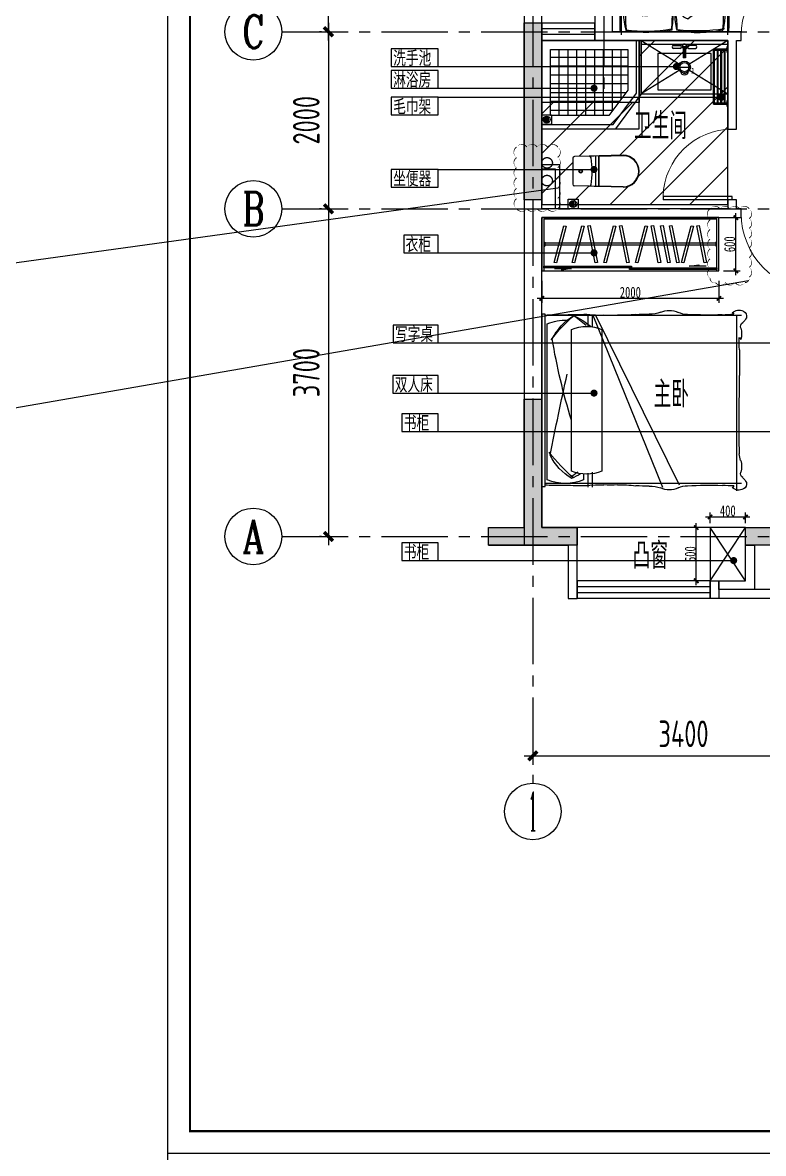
# Model space of a CAD drawing. Header units: millimetres. Extents: x -133666 to 880576, y -269375 to 86941.
# Drawn here: x 20716 to 29075, y -106042 to -93272 of the extents above; entities that cross this region are included whole.
import ezdxf
from ezdxf.enums import TextEntityAlignment as Align

# ---------------------------------------------------------------- set-up
doc = ezdxf.new("R2010")
doc.units = ezdxf.units.MM
doc.header["$LTSCALE"] = 1000
for name, pattern in [('CENTER', [50.8, 31.75, -6.35, 6.35, -6.35]), ('CENTER2', [1.125, 0.75, -0.125, 0.125, -0.125]), ('DASH', [0.35, 0.25, -0.1]), ('PS', [3200, 1500, -200, 1500])]:
    doc.linetypes.add(name, pattern=pattern)
doc.layers.get('0').update_dxf_attribs({"linetype": 'CONTINUOUS'})
doc.layers.get('Defpoints').update_dxf_attribs({"color": 6, "linetype": 'CONTINUOUS'})
for name, color, linetype in [('6#轴网(1-4)20181120$0$11 12 17 18 19 20 21 22-ZW$0$AXIS_轴号_A', 8, 'CONTINUOUS'), ('6#轴网(1-4)20181120$0$11 12 17 18 19 20 21 22-ZW$0$AXIS_轴文_A', 8, 'CONTINUOUS'), ('6#轴网(1-4)20181120$0$AXIS_TEXT', 8, 'CONTINUOUS'), ('A-FUR', 8, 'CONTINUOUS'), ('A-Lvtry', 5, 'CONTINUOUS'), ('A-看线', 105, 'CONTINUOUS'), ('A-降板区域', 251, 'CONTINUOUS'), ('AXIS', 253, 'CENTER'), ('BORDER', 7, 'CONTINUOUS'), ('C-顶面灯具、灯带', 22, 'CONTINUOUS'), ('DIM', 3, 'CONTINUOUS'), ('EQU_厨卫设备_A', 6, 'CONTINUOUS'), ('P-Furniture(活动家具)', 134, 'CONTINUOUS'), ('P-Plumbing-fix(洁具)', 134, 'CONTINUOUS'), ('P-活动家具', 146, 'CONTINUOUS'), ('PS', 6, 'PS'), ('PUB_HATCH', 8, 'CONTINUOUS'), ('PUB_TEXT', 7, 'CONTINUOUS'), ('WALL', 2, 'CONTINUOUS'), ('WINDOW', 4, 'CONTINUOUS'), ('ZZ001-PC 轮廓', 30, 'CONTINUOUS'), ('剪力墙', 6, 'CONTINUOUS'), ('栏杆', 142, 'CONTINUOUS')]:
    doc.layers.add(name, color=color, linetype=linetype)
doc.layers.add('S-ANNO-REVS', color=1, linetype='CONTINUOUS', true_color=0xff0000, plot=False)
doc.styles.add('6#轴网(1-4)20181120$0$11 12 17 18 19 20 21 22-ZW$0$_TCH_AXIS', font='COMPLEX', dxfattribs={"bigfont": 'GBCBIG'})
doc.styles.add('6#轴网(1-4)20181120$0$COMPLEX', font='COMPLEX')
doc.styles.add('DIM', font='', dxfattribs={"width": 0.7})
doc.styles.get("Standard").update_dxf_attribs({"font": 'tssdeng.shx', "bigfont": 'tssdchn.shx'})
doc.styles.add('WORD-2', font='simhei.ttf')
doc.styles.add('ZZ', font='tssdeng.shx', dxfattribs={"width": 0.7, "bigfont": 'tssdchn.shx'})
doc.styles.add('黑体', font='simhei.ttf')
doc.styles.get('DIM').set_extended_font_data('SimSun')
doc.dimstyles.new('TSSD_100_100', dxfattribs={"dimtxt": 300, "dimasz": 100, "dimexe": 100, "dimexo": 250, "dimgap": 100, "dimtad": 1, "dimdec": 0, "dimzin": 0, "dimdsep": 46, "dimtxsty": 'ZZ', "dimblk": 'ARCHTICK', "dimcen": 0, "dimdle": 100, "dimclrd": 256, "dimclrt": 7, "dimadec": 0, "dimazin": 0, "dimtfac": 1, "dimtdec": 0, "dimtix": 1, "dimtmove": 2, "dimatfit": 3, "dimfxl": 0, "dimtolj": 1, "dimtzin": 0, "dimarcsym": 0})
doc.dimstyles.new('金螳螂1-50', dxfattribs={"dimscale": 50, "dimtxt": 2.5, "dimasz": 1, "dimexe": 1, "dimexo": 1, "dimgap": 0.1, "dimtad": 1, "dimdec": 0, "dimrnd": 5, "dimzin": 0, "dimdsep": 46, "dimtxsty": 'DIM', "dimblk": 'ARCHTICK', "dimcen": 2, "dimdle": 1, "dimclrd": 254, "dimclre": 254, "dimclrt": 30, "dimadec": 0, "dimazin": 0, "dimtfac": 1, "dimtdec": 0, "dimtix": 1, "dimtmove": 2, "dimatfit": 3, "dimldrblk": 'A', "dimfxl": 0, "dimtolj": 1, "dimtzin": 0, "dimarcsym": 0})
pattern_1 = [(270, (-489761.783, -5390297.225), (15.875, -9e-15), [])]

# ---------------------------------------------------------------- blocks, each defined once
blk = doc.blocks.new('u5g')
at = {"color": 8, "linetype": 'DASH', "ltscale": 20}
for p, q in [((20, -300), (30, -300)), ((30, -300), (30, -350)), ((1695, -313), (30, -313)), ((1705, -300), (1695, -300)), ((1695, -300), (1695, -350)), ((20, -350), (30, -350)), ((1695, -338), (30, -338)), ((1705, -350), (1695, -350))]:
    blk.add_line(p, q, dxfattribs=at)
at = {"color": 8, "ltscale": 20}
for p, q in [((125, -623), (290, -623)), ((290, -623), (195, -642)), ((195, -642), (195, -623)), ((1435, -595), (1530, -576)), ((1600, -595), (1435, -595)), ((1530, -576), (1530, -595))]:
    blk.add_line(p, q, dxfattribs=at)
at = {"linetype": 'DASH', "ltscale": 20}
for points in [[(1725, 0), (0, 0), (0, -650), (1725, -650)], [(20, -595), (873, -595), (873, -615), (20, -615)], [(853, -615), (1705, -615), (1705, -635), (853, -635)]]:
    blk.add_lwpolyline(points, close=True, dxfattribs=at)
blk.add_lwpolyline([(1705, -650), (1705, -20), (20, -20), (20, -650)], dxfattribs=at)
at = {"color": 8, "linetype": 'DASH', "ltscale": 20}
for points in [[(121, -548), (214, -100), (237, -105), (144, -552)], [(297, -548), (391, -100), (414, -105), (320, -552)], [(519, -554), (448, -102), (471, -98), (542, -550)], [(605, -548), (698, -100), (721, -105), (628, -552)], [(828, -554), (757, -102), (780, -98), (851, -550)], [(914, -548), (1007, -100), (1030, -105), (937, -552)], [(1135, -554), (1064, -102), (1087, -98), (1158, -550)], [(1228, -554), (1157, -102), (1181, -98), (1251, -550)], [(1314, -554), (1243, -102), (1266, -98), (1337, -550)], [(1360, -548), (1454, -100), (1477, -105), (1383, -552)], [(1581, -554), (1510, -102), (1534, -98), (1604, -550)]]:
    blk.add_lwpolyline(points, close=True, dxfattribs=at)
blk = doc.blocks.new('床-次')
for p, q in [((-40, 738), (-2254, 738, 0)), ((-40, 738), (-2254, 738, 0)), ((-2200, 738, 0), (-2200, -1247, 0)), ((-608, 738), (-1552, -1178, 0)), ((-575, 738), (-1364, -1204, 0)), ((-571, 738), (-571, 606)), ((-520, 738), (-520, 615)), ((-63, -1122, 0), (-63, 641)), ((-40, -1196, 0), (-40, 750)), ((-40, 750), (0, 750)), ((0, 750), (0, -1196, 0)), ((-678, 577), (-678, -1024, 0)), ((-336, -1024, 0), (-336, 577)), ((-571, -1037, 0), (-571, -1204, 0)), ((-520, -1046, 0), (-520, -1204, 0)), ((-473, -1057, 0), (-473, -1122, 0)), ((-40, -1158, 0), (-2254, -1158, 0)), ((-40, -1161, 0), (-2254, -1161, 0)), ((0, -1196, 0), (-40, -1196, 0)), ((0, -1196, 0), (0, -1196, 0))]:
    blk.add_line(p, q)
for centre, radius, start, end in [((-2251, 726, 0), 61.8, 114.6552, 197.0582), ((-2225, 689, 0), 106, 45.7841, 118.7213), ((-1636, 955), 209, 267.1562, 297.4576), ((-1447, 581), 210, 87.9632, 116.1276), ((-1431, 599), 192, 63.047, 92.6492), ((-1226, 1105), 355, 250.6064, 272.328), ((-2183, 764, 0), 138, 203.7061, 231.956), ((-2298, 610, 0), 53.6, 340.2311, 55.8644), ((-2151, 749, 0), 16, 93.3957, 183.4418), ((-2166, -467, 0), 1215, 83.9678, 90.0408), ((-1899, 5580, 0), 4841, 268.3597, 272.9952), ((-1221, -1525), 2276, 85.9688, 89.7495), ((-909, 2045), 1309, 263.3302, 272.3581), ((-778, -774), 1513, 87.0776, 92.9224), ((-656, 1541), 806, 266.782, 275.5915), ((-481, 164), 584, 86.0367, 99.5331), ((-58, 47), 749, 113.8347, 131.4622), ((532, -530), 1549, 124.5749, 131.8881), ((-775, -20652), 21401, 88.4924, 89.1043), ((-1547, -637), 1811, 37.3131, 49.4206), ((-690, 186), 638, 26.4088, 59.0003), ((-268, 143), 539, 67.6212, 92.1024), ((-160, -2198), 2940, 87.6616, 91.0116), ((-2020, 531, 0), 236, 164.9987, 197.1808), ((-507, 162), 449, 67.6212, 112.3788), ((-2203, 452, 0), 43.4, 129.0734, 167.946), ((-3162, 430, 0), 934, 354.9526, 3.4165), ((-7155, 1654, 0), 7136, 342.8602, 350.4427), ((5543, 272, 0), 7776, 179.4426, 181.0757), ((-1420, 79, 0), 813, 176.6723, 181.7242), ((-34508, -459, 0), 32279, 359.3428, 0.9116), ((-27131, -6036, 0), 27529, 10.8714, 12.8171), ((-2529, -808, 0), 300, 341.3052, 356.0421), ((-1524, 287, 0), 1811, 309.9646, 322.6869), ((-667, -560, 0), 638, 300.9997, 333.5912), ((-2020, -974, 0), 236, 162.8192, 195.0013), ((-2183, -1207, 0), 138, 128.044, 156.2939), ((-2298, -1053, 0), 53.6, 304.1356, 19.7689), ((-507, -609, 0), 449, 247.6212, 292.3788), ((-268, -623, 0), 539, 247.6212, 292.3788), ((-35, -421, 0), 749, 237.4638, 246.1653), ((555, 180, 0), 1549, 231.6372, 235.4251), ((-2251, -1169, 0), 61.8, 162.9418, 245.3448), ((-2225, -1132, 0), 106, 241.2787, 314.2159), ((-2166, 24, 0), 1215, 269.9592, 276.0322), ((-2151, -1192, 0), 16, 176.5582, 266.6043), ((-1899, -6023, 0), 4841, 87.0048, 91.6403), ((-1636, -1398, 0), 209, 62.5424, 92.8438), ((-1447, -1024, 0), 210, 243.8724, 272.0368), ((-1431, -1042, 0), 192, 267.3508, 296.953), ((-1226, -1548, 0), 355, 87.672, 109.3936), ((-1221, 1082, 0), 2276, 270.2505, 274.0312), ((-909, -2488, 0), 1309, 87.6419, 96.6698), ((-778, 331, 0), 1513, 267.0776, 272.9224), ((-656, -1984, 0), 806, 84.4085, 93.218), ((-481, -607, 0), 584, 260.4669, 273.9633), ((-775, 20209, 0), 21401, 270.8957, 271.5076), ((-160, 1755, 0), 2940, 268.9884, 272.3384)]:
    blk.add_arc(centre, radius, start, end)
blk = doc.blocks.new('A$C14777907')
at = {"layer": 'P-Furniture(活动家具)'}
h = blk.add_hatch(dxfattribs=at)
h.set_pattern_fill('AR-SAND', color=250, scale=0.5, style=0)
h.paths.add_polyline_path([(-547, 316), (-547, -6), (653, -6), (653, 316)])
at = {"layer": 'P-Furniture(活动家具)', "color": 251}
for p, q in [((-547, 1678), (-547, -511)), ((653, 1678), (653, -511)), ((-342, 1043), (-593, 1043)), ((678, 1114), (-550, 450)), ((678, 1085), (-547, 316)), ((11, 1043), (-61, 1043)), ((549, 1043), (280, 1043)), ((-306, 993), (-593, 993)), ((456, 993), (-142, 993)), ((-547, 316), (653, 316)), ((-560, -6), (653, -6)), ((54, -457), (-593, -457)), ((687, -457), (54, -457))]:
    blk.add_line(p, q, dxfattribs=at)
at = {"layer": 'P-Furniture(活动家具)'}
blk.add_line((665, 1643), (-559, 1643), dxfattribs=at)
for points in [[(-559, 1643, 0.015145), (-562, 1458, 0.00267), (-566, 1233, 0.058958), (-560, 1098, -0.038458), (-557, 976, 0.025508), (-557, 824, -0.039412), (-565, 622, 0.016498), (-570, 474, -0.095063), (-590, 344, 0.129887), (-610, 249, 0.123513), (-589, 151, -0.132991), (-566, 46, -0.041346), (-562, -143, 0.014819), (-568, -369, -0.211134), (-585, -410, 0.329446), (-602, -532, 0.37589), (-529, -565, 0.122432), (-475, -524, -0.342539), (-414, -504, 0.141351), (-285, -502, -0.036442), (-152, -487, -0.036947), (-16, -489, 0.022047), (54, -488, -0.02246)], [(665, 1643, -0.015145), (668, 1458, -0.00267), (672, 1233, -0.058958), (666, 1098, 0.038458), (663, 976, -0.025508), (663, 824, 0.039412), (671, 622, -0.016498), (676, 474, 0.037552), (667, 194, -0.045167), (672, 8, 0.051681), (668, -143, -0.014819), (674, -369, 0.211134), (691, -410, -0.329446), (708, -532, -0.367495), (633, -565, -0.123892), (580, -524, 0.358288), (522, -504, -0.141351), (393, -502, 0.036442), (260, -487, 0.036947), (125, -489, -0.022047), (54, -488, 0.02316)]]:
    blk.add_lwpolyline(points, format="xyb", dxfattribs=at)
at = {"layer": 'P-Furniture(活动家具)', "color": 251}
for centre, radius, start, end in [((365, 1440), 882, 168.4167, 192.5094), ((-202, -493), 2124, 83.8828, 98.3309), ((1430, 1423), 1930, 173.6088, 185.8339), ((-223, 548), 1105, 76.7545, 104.443), ((800, 1593), 776, 178.1535, 191.6765), ((-711, 1435), 764, 0.0512, 14.2669), ((1634, 1420), 1565, 172.6505, 179.5124), ((-2949, 1640), 3036, 356.0673, 359.4545), ((360, 233), 1415, 80.0529, 101.3407), ((386, -93), 1730, 82.696, 99.9582), ((-1320, 1423), 1930, 354.1661, 6.3912), ((-39, 1444), 669, 343.0859, 15.8612), ((66, 1222), 318, 120.2878, 164.5982), ((-117, 1393), 106, 21.6793, 77.8243), ((37, 1231), 205, 26.1579, 125.8329), ((548, 1343), 615, 170.8023, 211.3458), ((379, 1237), 225, 76.5097, 152.2958), ((-55, 1289), 505, 333.4974, 20.6974), ((-368, 1119), 254, 51.9188, 103.6704), ((107, 1325), 530, 174.187, 224.4731), ((-387, 1118), 245, 27.9999, 96.8459), ((497, 1468), 919, 186.6966, 212.6196), ((-625, 1087), 649, 355.8503, 28.9544), ((-1, 1153), 244, 19.1658, 101.9587), ((-356, 1625), 401, 247.489, 261.6999), ((-515, 711), 544, 79.6769, 89.5055), ((420, 1855), 632, 272.2827, 286.6176), ((1321, -4099), 5399, 97.6544, 99.3268), ((-273, 1294), 329, 264.3187, 321.2722), ((107, 1764), 741, 260.9394, 295.2191)]:
    blk.add_arc(centre, radius, start, end, dxfattribs=at)
blk = doc.blocks.new('6#轴网(1-4)20181120$0$_AXISO')
at = {"color": 8}
blk.add_circle((0, 0), 0.5, dxfattribs=at)
at = {"layer": '6#轴网(1-4)20181120$0$AXIS_TEXT', "color": 8, "style": '6#轴网(1-4)20181120$0$COMPLEX', "width": 1.041667}
blk.add_attdef('A', text='', height=0.56, dxfattribs=at).set_placement((-0.25, -0.28), (0.25, -0.28), align=Align.FIT)
blk = doc.blocks.new('_ArchTick')
at = {"color": 0, "linetype": 'ByBlock', "const_width": 0.4}
blk.add_lwpolyline([(-0.5, -0.5), (0.5, 0.5)], dxfattribs=at)
blk = doc.blocks.new('*D349')
at = {"layer": 'Defpoints', "color": 0}
for p in [(-2307, 8900), (-2135, 8900), (-2135, 5800)]:
    blk.add_point(p, dxfattribs=at)
at = {"layer": 'DIM', "lineweight": -2}
blk.add_line((-2307, 5700), (-2307, 9000), dxfattribs=at)
at = {"layer": 'DIM', "color": 0, "lineweight": -2}
for p, q in [((-2385, 8900), (-2407, 8900)), ((-2385, 5800), (-2407, 5800))]:
    blk.add_line(p, q, dxfattribs=at)
at = {"layer": 'DIM', "lineweight": -2, "xscale": 100, "yscale": 100, "zscale": 100}
for p, rotation in [((-2307, 8900), 90), ((-2307, 5800), 270)]:
    blk.add_blockref('_ArchTick', p, dxfattribs=dict(at, rotation=rotation))
at = {"layer": 'DIM', "color": 7, "insert": (-2557, 7350), "char_height": 300, "attachment_point": 5, "rotation": 90, "style": 'ZZ'}
blk.add_mtext('\\A1;3100', dxfattribs=at)
blk = doc.blocks.new('*D350')
at = {"layer": 'Defpoints', "color": 0}
for p in [(3400, -1600), (0, -1725), (3400, -2379)]:
    blk.add_point(p, dxfattribs=at)
at = {"layer": 'DIM', "color": 0, "lineweight": -2}
for p, q in [((3400, -1850), (3400, -2479)), ((0, -1975), (0, -2479))]:
    blk.add_line(p, q, dxfattribs=at)
at = {"layer": 'DIM', "lineweight": -2}
blk.add_line((-100, -2379), (3500, -2379), dxfattribs=at)
at = {"layer": 'DIM', "lineweight": -2, "xscale": 100, "yscale": 100, "zscale": 100, "rotation": 180}
blk.add_blockref('_ArchTick', (0, -2379), dxfattribs=at)
at = {"layer": 'DIM', "lineweight": -2, "xscale": 100, "yscale": 100, "zscale": 100}
blk.add_blockref('_ArchTick', (3400, -2379), dxfattribs=at)
at = {"layer": 'DIM', "color": 7, "insert": (1700, -2129), "char_height": 300, "attachment_point": 5, "style": 'ZZ'}
blk.add_mtext('\\A1;3400', dxfattribs=at)
blk = doc.blocks.new('*D352')
at = {"layer": 'Defpoints', "color": 0}
for p in [(-2135, 5800), (-2307, 3800), (-2135, 3800)]:
    blk.add_point(p, dxfattribs=at)
at = {"layer": 'DIM', "lineweight": -2}
blk.add_line((-2307, 5900), (-2307, 3700), dxfattribs=at)
at = {"layer": 'DIM', "color": 0, "lineweight": -2}
for p, q in [((-2385, 5800), (-2407, 5800)), ((-2385, 3800), (-2407, 3800))]:
    blk.add_line(p, q, dxfattribs=at)
at = {"layer": 'DIM', "lineweight": -2, "xscale": 100, "yscale": 100, "zscale": 100}
for p, rotation in [((-2307, 5800), 90), ((-2307, 3800), 270)]:
    blk.add_blockref('_ArchTick', p, dxfattribs=dict(at, rotation=rotation))
at = {"layer": 'DIM', "color": 7, "insert": (-2557, 4800), "char_height": 300, "attachment_point": 5, "rotation": 90, "style": 'ZZ'}
blk.add_mtext('\\A1;2000', dxfattribs=at)
blk = doc.blocks.new('*D353')
at = {"layer": 'Defpoints', "color": 0}
for p in [(-2135, 3800), (-2307, 100), (-2135, 100)]:
    blk.add_point(p, dxfattribs=at)
at = {"layer": 'DIM', "lineweight": -2}
blk.add_line((-2307, 3900), (-2307, 0), dxfattribs=at)
at = {"layer": 'DIM', "color": 0, "lineweight": -2}
for p, q in [((-2385, 3800), (-2407, 3800)), ((-2385, 100), (-2407, 100))]:
    blk.add_line(p, q, dxfattribs=at)
at = {"layer": 'DIM', "lineweight": -2, "xscale": 100, "yscale": 100, "zscale": 100}
for p, rotation in [((-2307, 3800), 90), ((-2307, 100), 270)]:
    blk.add_blockref('_ArchTick', p, dxfattribs=dict(at, rotation=rotation))
at = {"layer": 'DIM', "color": 7, "insert": (-2557, 1950), "char_height": 300, "attachment_point": 5, "rotation": 90, "style": 'ZZ'}
blk.add_mtext('\\A1;3700', dxfattribs=at)
blk = doc.blocks.new('*D323')
at = {"layer": 'Defpoints', "color": 0}
for p in [(26574, -96075), (28574, -96075), (26574, -96387)]:
    blk.add_point(p, dxfattribs=at)
at = {"layer": 'DIM', "color": 254, "lineweight": -2}
for p, q in [((26574, -96187), (26574, -96437)), ((28574, -96187), (28574, -96437)), ((28624, -96387), (26524, -96387))]:
    blk.add_line(p, q, dxfattribs=at)
at = {"layer": 'DIM', "color": 254, "lineweight": -2, "xscale": 50, "yscale": 50, "zscale": 50, "rotation": 180}
blk.add_blockref('_ArchTick', (26574, -96387), dxfattribs=at)
at = {"layer": 'DIM', "color": 254, "lineweight": -2, "xscale": 50, "yscale": 50, "zscale": 50}
blk.add_blockref('_ArchTick', (28574, -96387), dxfattribs=at)
at = {"layer": 'DIM', "color": 30, "insert": (27574, -96319), "char_height": 125, "attachment_point": 5, "style": 'DIM'}
blk.add_mtext('\\A1;2000', dxfattribs=at)
blk = doc.blocks.new('A')
for p, q in [((-0.37, 0), (-2.13, 0)), ((-1.44, 1.15), (-1.09, 1.44)), ((-1.44, 1.15), (-0.37, 0)), ((-1.44, -1.15), (-0.37, 0)), ((-1.09, 1.44), (0, 0)), ((-1.09, -1.44), (0, 0)), ((-1.44, -1.15), (-1.09, -1.44))]:
    blk.add_line(p, q)
for points in [[(-1.44, 1.15), (-1.09, 1.44), (-0.37, 0), (0, 0)], [(-1.44, -1.15), (-1.09, -1.44), (-0.37, 0), (0, 0)]]:
    blk.add_solid(points)
blk = doc.blocks.new('$TCHSYS$WIN2D')
for p, q in [((-0.5, 0.5), (0.5, 0.5)), ((-0.5, 0.5), (-0.5, -0.5)), ((0.5, 0.5), (0.5, -0.5)), ((0.5, 0.1667), (-0.5, 0.1667)), ((0.5, -0.1667), (-0.5, -0.1667)), ((-0.5, -0.5), (0.5, -0.5))]:
    blk.add_line(p, q)
blk = doc.blocks.new('$DorLib2D$00000001')
for p, q in [((0.45, 0.975), (0.5, 0.975)), ((0.45, 0), (0.45, 0.975)), ((0.5, 0), (0.5, 0.975)), ((0.5, 0), (0.45, 0))]:
    blk.add_line(p, q)
at = {"lineweight": 13}
blk.add_arc((0.475, 0), 0.975, 91.4693, 180, dxfattribs=at)
blk = doc.blocks.new('A$C2EEA3612')
at = {"linetype": 'Continuous'}
for p, q in [((-180, 570), (-173, 300)), ((-175, 570), (-168, 300)), ((175, 570), (168, 300)), ((180, 570), (173, 300)), ((-173, 300), (-171, 240)), ((-163, 295), (163, 295)), ((-163, 290), (163, 290)), ((173, 300), (171, 240)), ((-172, 255), (172, 255)), ((-171, 240), (-169, 187)), ((-169, 187), (-166, 19)), ((169, 187), (166, 19)), ((171, 240), (169, 187)), ((-146, 0), (146, 0))]:
    blk.add_line(p, q, dxfattribs=at)
for radius in [20, 15]:
    blk.add_circle((0, 90), radius, dxfattribs=at)
for centre, radius, start, end in [((0, 570), 180, 0, 180), ((0, 570), 175, 0, 180), ((-163, 300), 10, 181.7534, 270), ((-163, 300), 5, 181.7534, 270), ((163, 300), 5, 270, 358.2466), ((163, 300), 10, 270, 358.2466), ((-149, 187), 20, 99.8557, 181.7534), ((0, -673), 893, 80.1443, 99.8557), ((149, 187), 20, 358.2466, 80.1443), ((-146, 20), 20, 181.7534, 270), ((146, 20), 20, 270, 358.2466)]:
    blk.add_arc(centre, radius, start, end, dxfattribs=at)
blk = doc.blocks.new('g3wr')
at = {"color": 251}
blk.add_wipeout([(92376, 176270), (92376, 176416), (92376, 176562), (92382, 176575), (92396, 176582), (92459, 176583), (92576, 176581), (92666, 176589), (92736, 176588), (92946, 176596), (92946, 176591), (93057, 176558), (93057, 176558), (93126, 176416), (93076, 176298), (92946, 176236), (92831, 176244), (92676, 176243), (92576, 176251), (92396, 176250)], dxfattribs=at)
at = {"xscale": -1, "rotation": 270}
blk.add_blockref('A$C2EEA3612', (92376, 176416), dxfattribs=at)
blk = doc.blocks.new('dfdffh')
at = {"layer": 'P-活动家具'}
for p, q in [((106548, -73807), (106398, -73807)), ((106398, -73807), (106398, -73822)), ((106548, -74432), (106548, -73807)), ((106548, -73822), (106398, -73822)), ((106417, -74417), (106417, -73822)), ((106427, -74417), (106427, -73822)), ((106456, -74417), (106456, -73822)), ((106466, -74417), (106466, -73822)), ((106496, -74417), (106496, -73822)), ((106506, -74417), (106506, -73822)), ((106538, -74417), (106538, -73822)), ((106548, -74417), (106398, -74417)), ((106398, -74417), (106398, -74432)), ((106548, -74432), (106398, -74432))]:
    blk.add_line(p, q, dxfattribs=at)
for points in [[(106398, -73784), (106398, -73844), (106388, -73844), (106388, -73784)], [(106398, -74394), (106398, -74454), (106388, -74454), (106388, -74394)]]:
    blk.add_lwpolyline(points, close=True, dxfattribs=at)
blk = doc.blocks.new('B20190310213323')
at = {"layer": 'PUB_HATCH'}
for points in [[(0, 5900), (200, 5900), (200, 3900), (0, 3900), (0, 5700)], [(-400, 0), (-400, 200), (0, 200), (0, 1650), (200, 1650), (200, 200), (600, 200), (600, 0)], [(3400, 200), (3400, 1650), (3600, 1650), (3600, 0), (2500, 0), (2500, 200)]]:
    blk.add_hatch(color=256, dxfattribs=at).paths.add_polyline_path(points)
at = {"layer": 'PUB_TEXT'}
h = blk.add_hatch(dxfattribs=at)
h.set_pattern_fill('_USER', color=250, scale=100, double=1, pattern_type=0)
h.set_pattern_definition([(0, (1171.45, 5138.84), (0, 100), []), (90, (1171.45, 5138.84), (-100, 6e-15), [])])
h.paths.add_polyline_path([(1171, 5600), (1171, 5139), (957, 4852), (300, 4852), (300, 5600)])
at = {"layer": 'A-Lvtry', "ltscale": 3}
for points in [[(200, 4702), (1036, 4702), (1321, 5092), (1321, 5700)], [(200, 4752), (1007, 4752), (1271, 5106), (1271, 5700)]]:
    blk.add_lwpolyline(points, dxfattribs=at)
at = {"layer": 'A-看线'}
blk.add_lwpolyline([(2100, 200), (600, 200)], dxfattribs=at)
at = {"layer": 'PUB_TEXT', "color": 250}
blk.add_lwpolyline([(1171, 5600), (1171, 5139), (957, 4852), (300, 4852), (300, 5600)], close=True, dxfattribs=at)
at = {"layer": 'WALL'}
for points in [[(1000, 5800), (1000, 8800), (1500, 8800), (1500, 9000), (800, 9000), (800, 5700), (2300, 5700), (2300, 4700), (2400, 4700), (2400, 5700), (2450, 5700), (2450, 5800)], [(2200, -400), (2500, -400), (2500, 0), (2600, 0), (2600, -500), (2200, -500)], [(2100, -400), (2200, -400), (2200, -600), (2100, -600)]]:
    blk.add_lwpolyline(points, close=True, dxfattribs=at)
for points in [[(600, -400), (600, 200), (200, 200), (200, 3700), (2450, 3700), (2450, 3800), (2400, 3800), (2400, 3900), (2300, 3900), (2300, 3800), (200, 3800), (200, 6500), (0, 6500), (0, 0), (500, 0), (500, -600), (600, -600), (600, -400)], [(200, 4300), (400, 4300), (400, 3800)], [(200, 4250), (350, 4250), (350, 3800)], [(3600, 1650), (3600, 200), (4000, 200), (4000, 0), (3500, 0), (3500, -600), (3400, -600), (3400, 0), (2500, 0), (2500, 0), (2500, 200), (2500, 200), (2500, 200), (3400, 200), (3400, 1650)]]:
    blk.add_lwpolyline(points, dxfattribs=at)
at = {"layer": '剪力墙', "elevation": 0}
for points in [[(0, 5900), (200, 5900), (200, 3900), (0, 3900), (0, 5700)], [(3400, 200), (3400, 1650), (3600, 1650), (3600, 0), (2500, 0), (2500, 200)]]:
    blk.add_lwpolyline(points, close=True, dxfattribs=at)
for points in [[(0, 5700), (0, 5700)], [(-400, 0), (-400, 200), (0, 200), (0, 1650), (200, 1650), (200, 200), (600, 200), (600, 0), (-400, 0), (200, 0)]]:
    blk.add_lwpolyline(points, dxfattribs=at)
at = {"layer": '栏杆'}
for points in [[(3400, -500), (2200, -500)], [(3400, -600), (2200, -600)]]:
    blk.add_lwpolyline(points, dxfattribs=at)
at = {"xscale": -1}
blk.add_blockref('dfdffh', (108688, 79414), dxfattribs=at)
at = {"layer": 'WINDOW'}
for name, p, xscale, yscale, zscale in [('$DorLib2D$00000001', (2900, 5750), 900, 900, -900), ('$TCHSYS$WIN2D', (1350, -500), -1500, 200, 1500)]:
    blk.add_blockref(name, p, dxfattribs=dict(at, xscale=xscale, yscale=yscale, zscale=zscale))
for name, p, xscale, yscale, zscale, rotation in [('$TCHSYS$WIN2D', (500, 5800), -600, 200, -600, 180), ('$DorLib2D$00000001', (2350, 4300), -800, 800, 800, 90), ('$DorLib2D$00000001', (2900, 3750), -900, 900, -900, 180)]:
    blk.add_blockref(name, p, dxfattribs=dict(at, xscale=xscale, yscale=yscale, zscale=zscale, rotation=rotation))
at = {"layer": 'A-Lvtry', "ltscale": 3, "extrusion": (0, 0, -1), "zscale": -1, "rotation": 180}
blk.add_blockref('g3wr', (91826, 180640), dxfattribs=at)
blk = doc.blocks.new('*D315')
at = {"layer": 'Defpoints', "color": 0}
for p in [(28574, -95475), (28764, -95475), (28574, -96075)]:
    blk.add_point(p, dxfattribs=at)
at = {"layer": 'DIM', "color": 254, "lineweight": -2}
for p, q in [((28624, -95475), (28814, -95475)), ((28764, -96125), (28764, -95425)), ((28624, -96075), (28814, -96075))]:
    blk.add_line(p, q, dxfattribs=at)
at = {"layer": 'DIM', "color": 254, "lineweight": -2, "xscale": 50, "yscale": 50, "zscale": 50}
for p, rotation in [((28764, -95475), 90), ((28764, -96075), 270)]:
    blk.add_blockref('_ArchTick', p, dxfattribs=dict(at, rotation=rotation))
at = {"layer": 'DIM', "color": 30, "insert": (28696, -95775), "char_height": 125, "attachment_point": 5, "rotation": 90, "style": 'DIM'}
blk.add_mtext('\\A1;600', dxfattribs=at)
blk = doc.blocks.new('A$C775F19E5')
at = {"layer": 'P-Plumbing-fix(洁具)', "color": 134}
for p, q in [((-1089, 600), (-1089, 0)), ((-1089, 600), (-111, 600)), ((-111, 0), (-111, 600)), ((-1089, 0), (-111, 0))]:
    blk.add_line(p, q, dxfattribs=at)
at = {"layer": 'P-Plumbing-fix(洁具)', "color": 251}
for p, q in [((-1089, 560), (-111, 560)), ((-723, 545, 16), (-648, 545, 16)), ((-648, 512, 16), (-723, 512, 16)), ((-613, 534, 16), (-613, 425, 16)), ((-613, 534, 16), (-588, 534, 16)), ((-610, 534, 16), (-610, 509, 16)), ((-600, 534, 16), (-600, 425, 16)), ((-600, 524, 16), (-600, 425, 16)), ((-590, 534, 16), (-590, 404, 16)), ((-588, 534, 16), (-588, 425, 16)), ((-477, 545, 16), (-552, 545, 16)), ((-552, 512, 16), (-477, 512, 16)), ((-588, 425, 16), (-613, 425, 16)), ((-613, 424, 16), (-613, 404, 16)), ((-588, 424, 16), (-613, 424, 16)), ((-588, 404, 16), (-613, 404, 16)), ((-612, 425, 16), (-612, 424, 16)), ((-610, 509, 16), (-610, 425, 16)), ((-610, 424, 16), (-610, 404, 16)), ((-600, 424, 16), (-600, 404, 16)), ((-600, 424, 16), (-600, 404, 16)), ((-590, 424, 16), (-590, 404, 16)), ((-589, 425, 16), (-589, 424, 16)), ((-588, 424, 16), (-588, 404, 16))]:
    blk.add_line(p, q, dxfattribs=at)
at = {"layer": 'P-Plumbing-fix(洁具)', "color": 134}
blk.add_lwpolyline([(-613, 455), (-900, 455), (-900, 45), (-300, 45), (-300, 455), (-588, 455)], dxfattribs=at)
at = {"layer": 'P-Plumbing-fix(洁具)', "color": 251}
for radius in [40, 40, 22.5]:
    blk.add_circle((-600, 250), radius, dxfattribs=at)
for centre, radius, start, end in [((-723, 528, 16), 16.2, 90, 270), ((-648, 528, 16), 16.2, 270, 90), ((-600, 533, 13), 26, 292.6199, 247.3801), ((-600, 533, 13), 24.5, 295.3194, 245.9254), ((-600, 533, 13), 23.7, 295.3194, 245.9254), ((-552, 528, 16), 16.2, 90, 270), ((-477, 528, 16), 16.2, 270, 90)]:
    blk.add_arc(centre, radius, start, end, dxfattribs=at)
blk = doc.blocks.new('B20190319225928')
at = {"layer": 'BORDER'}
blk.add_lwpolyline([(0, 0), (0, 29700), (42000, 29700), (42000, 0)], close=True, dxfattribs=at)
at = {"layer": 'BORDER', "const_width": 50}
blk.add_lwpolyline([(2500, 500), (2500, 29200), (41500, 29200), (41500, 500)], close=True, dxfattribs=at)
blk = doc.blocks.new('防水筒灯')
at = {"color": 250}
blk.add_wipeout([(42, -43), (45, -40), (47, -37), (49, -34), (51, -31), (53, -28), (55, -24), (56, -21), (58, -17), (58, -13), (59, -10), (60, -6), (60, -2), (60, 1), (60, 5), (59, 9), (59, 13), (58, 16), (57, 20), (55, 23), (54, 27), (52, 30), (50, 33), (48, 36), (45, 39), (43, 42), (40, 45), (37, 47), (34, 49), (31, 51), (28, 53), (24, 55), (21, 56), (17, 58), (13, 58), (10, 59), (6, 60), (2, 60), (-1, 60), (-5, 60), (-9, 59), (-13, 59), (-16, 58), (-20, 57), (-23, 55), (-27, 54), (-30, 52), (-33, 50), (-36, 48), (-39, 45), (-42, 43), (-45, 40), (-47, 37), (-49, 34), (-51, 31), (-53, 28), (-55, 24), (-56, 21), (-58, 17), (-58, 13), (-59, 10), (-60, 6), (-60, 2), (-60, -1), (-60, -5), (-59, -9), (-59, -13), (-58, -16), (-57, -20), (-55, -23), (-54, -27), (-52, -30), (-50, -33), (-48, -36), (-45, -39), (-43, -42), (-40, -45), (-37, -47), (-34, -49), (-31, -51), (-28, -53), (-24, -55), (-21, -56), (-17, -58), (-13, -58), (-10, -59), (-6, -60), (-2, -60), (1, -60), (5, -60), (9, -59), (13, -59), (16, -58), (20, -57), (23, -55), (27, -54), (30, -52), (33, -50), (36, -48), (39, -45)], dxfattribs=at)
at = {"color": 251}
blk.add_line((-44, 0), (48, 0), dxfattribs=at)
blk.add_circle((2, 0), 60.3)
blk.add_circle((2, 0), 46.3, dxfattribs=at)
at = {"style": 'WORD-2'}
blk.add_attdef('1', (66, -68), '', height=60, dxfattribs=at)
blk = doc.blocks.new('B20190322101948')
at = {"layer": 'EQU_厨卫设备_A'}
h = blk.add_hatch(dxfattribs=at)
h.set_pattern_fill('ANSI31', color=256, scale=10, angle=225, style=0)
h.set_pattern_definition(pattern_1)
edge = h.paths.add_edge_path()
edge.add_arc((55, 55), 39.3, 0, 360, ccw=False)
h = blk.add_hatch(dxfattribs=at)
h.set_pattern_fill('ANSI31', color=256, scale=10, angle=225, style=0)
h.set_pattern_definition(pattern_1)
edge = h.paths.add_edge_path()
edge.add_arc((55, 55), 39.3, 0, 360, ccw=False)
blk.add_lwpolyline([(0, 110), (110, 110), (110, 0), (0, 0)], close=True, dxfattribs=at)
blk.add_circle((55, 55), 39.3, dxfattribs=at)
blk.add_circle((55, 55), 39.3, dxfattribs=at)
blk = doc.blocks.new('*D1196')
at = {"layer": 'A-Lvtry', "color": 254, "lineweight": -2}
for p, q in [((28318, -99625), (28318, -98925)), ((28424, -98975), (28268, -98975)), ((28424, -99575), (28268, -99575))]:
    blk.add_line(p, q, dxfattribs=at)
at = {"layer": 'Defpoints', "color": 0}
for p in [(28318, -98975), (28474, -98975), (28474, -99575)]:
    blk.add_point(p, dxfattribs=at)
at = {"layer": 'A-Lvtry', "color": 254, "lineweight": -2, "xscale": 50, "yscale": 50, "zscale": 50}
for p, rotation in [((28318, -98975), 90), ((28318, -99575), 270)]:
    blk.add_blockref('_ArchTick', p, dxfattribs=dict(at, rotation=rotation))
at = {"layer": 'A-Lvtry', "color": 30, "insert": (28251, -99275), "char_height": 125, "attachment_point": 5, "rotation": 90, "style": 'DIM'}
blk.add_mtext('\\A1;600', dxfattribs=at)
blk = doc.blocks.new('*D1197')
at = {"layer": 'A-Lvtry', "color": 254, "lineweight": -2}
for p, q in [((28474, -98925), (28474, -98805)), ((28874, -98925), (28874, -98805)), ((28424, -98855), (28924, -98855))]:
    blk.add_line(p, q, dxfattribs=at)
at = {"layer": 'Defpoints', "color": 0}
for p in [(28874, -98855), (28474, -98975), (28874, -98975)]:
    blk.add_point(p, dxfattribs=at)
at = {"layer": 'A-Lvtry', "color": 254, "lineweight": -2, "xscale": 50, "yscale": 50, "zscale": 50, "rotation": 180}
blk.add_blockref('_ArchTick', (28474, -98855), dxfattribs=at)
at = {"layer": 'A-Lvtry', "color": 254, "lineweight": -2, "xscale": 50, "yscale": 50, "zscale": 50}
blk.add_blockref('_ArchTick', (28874, -98855), dxfattribs=at)
at = {"layer": 'A-Lvtry', "color": 30, "insert": (28674, -98787), "char_height": 125, "attachment_point": 5, "style": 'DIM'}
blk.add_mtext('\\A1;400', dxfattribs=at)
blk = doc.blocks.new('B20190222125856')
at = {"layer": 'AXIS', "linetype": 'CENTER2'}
for p, q in [((0, 11781), (0, -2685.7)), ((800, 11781), (800, 5144.8)), ((-2834.7, 5800), (9118.1, 5800)), ((-2834.7, 3800), (9118.1, 3800)), ((-2834.7, 100), (9118.1, 100))]:
    blk.add_line(p, q, dxfattribs=at)
at = {"layer": '6#轴网(1-4)20181120$0$11 12 17 18 19 20 21 22-ZW$0$AXIS_轴号_A', "color": 6}
ref = blk.add_blockref('6#轴网(1-4)20181120$0$_AXISO', (-3154.7, 5800), dxfattribs=dict(at, xscale=640, yscale=640, zscale=640))
ref.add_attrib('A', 'C', dxfattribs={"layer": '6#轴网(1-4)20181120$0$11 12 17 18 19 20 21 22-ZW$0$AXIS_轴文_A', "height": 372.8, "style": '6#轴网(1-4)20181120$0$11 12 17 18 19 20 21 22-ZW$0$_TCH_AXIS', "width": 0.933333}).set_placement((-3278.9, 5613.6), (-3030.4, 5613.6), align=Align.FIT)
ref = blk.add_blockref('6#轴网(1-4)20181120$0$_AXISO', (-3154.7, 3800), dxfattribs=dict(at, xscale=640, yscale=640, zscale=640))
ref.add_attrib('A', 'B', dxfattribs={"layer": '6#轴网(1-4)20181120$0$11 12 17 18 19 20 21 22-ZW$0$AXIS_轴文_A', "height": 372.8, "style": '6#轴网(1-4)20181120$0$11 12 17 18 19 20 21 22-ZW$0$_TCH_AXIS', "width": 0.823529}).set_placement((-3278.9, 3613.6), (-3030.4, 3613.6), align=Align.FIT)
ref = blk.add_blockref('6#轴网(1-4)20181120$0$_AXISO', (-3154.7, 100), dxfattribs=dict(at, xscale=640, yscale=640, zscale=640))
ref.add_attrib('A', 'A', dxfattribs={"layer": '6#轴网(1-4)20181120$0$11 12 17 18 19 20 21 22-ZW$0$AXIS_轴文_A', "height": 372.8, "style": '6#轴网(1-4)20181120$0$11 12 17 18 19 20 21 22-ZW$0$_TCH_AXIS', "width": 0.777778}).set_placement((-3278.9, -86.4), (-3030.4, -86.4), align=Align.FIT)
at = {"layer": '6#轴网(1-4)20181120$0$11 12 17 18 19 20 21 22-ZW$0$AXIS_轴号_A'}
ref = blk.add_blockref('6#轴网(1-4)20181120$0$_AXISO', (0, -3005.7), dxfattribs=dict(at, xscale=640, yscale=640, zscale=640))
ref.add_attrib('A', '1', dxfattribs={"layer": '6#轴网(1-4)20181120$0$11 12 17 18 19 20 21 22-ZW$0$AXIS_轴文_A', "height": 435.8, "style": '6#轴网(1-4)20181120$0$11 12 17 18 19 20 21 22-ZW$0$_TCH_AXIS', "width": 0.555556}).set_placement((-51.9, -3223.6), (51.9, -3223.6), align=Align.FIT)
at = {"layer": 'DIM'}
for base, p1, p2, picture, middle in [((-2307.2, 8900), (-2134.7, 5800), (-2134.7, 8900), '*D349', (-2557.2, 7350)), ((-2307.2, 3800), (-2134.7, 5800), (-2134.7, 3800), '*D352', (-2557.2, 4800)), ((-2307.2, 100), (-2134.7, 3800), (-2134.7, 100), '*D353', (-2557.2, 1950))]:
    dim = blk.add_linear_dim(base=base, p1=p1, p2=p2, angle=90, dimstyle='TSSD_100_100', dxfattribs=at)
    dim.commit()
    dim.dimension.update_dxf_attribs({"geometry": picture, "text_midpoint": middle})
dim = blk.add_linear_dim(base=(3400, -2379.1), p1=(0, -1724.9), p2=(3400, -1600), dimstyle='TSSD_100_100', dxfattribs=at)
dim.commit()
dim.dimension.update_dxf_attribs({"geometry": '*D350', "text_midpoint": (1700, -2129.1)})

msp = doc.modelspace()

# ---------------------------------------------------------------- hatches: boundary and pattern name
at = {"layer": 'A-降板区域'}
h = msp.add_hatch(dxfattribs=at)
h.set_pattern_fill('ANSI31', color=256, scale=100, style=0)
h.set_pattern_definition([(45, (0, -30624.87), (-224.5064, 224.5064), [])])
h.paths.add_polyline_path([(28674, -93474.8), (27674, -93474.8), (27674, -94174.8), (26574, -94174.8), (26574, -95324.8), (28674, -95324.8)])

# ---------------------------------------------------------------- linework, layer by layer
at = {"layer": 'PS', "ltscale": 0.5}
for centre in [(26634, -94856.4), (26634, -95056.4)]:
    msp.add_circle(centre, 60, dxfattribs=at)
at = {"layer": 'PUB_TEXT'}
for points in [[(25406.5, -93768.4), (25406.5, -93569.5), (24876, -93569.5), (24876, -93768.4)], [(25406.5, -94013.1), (25406.5, -93814.2), (24876, -93814.2), (24876, -94013.1)], [(25406.5, -94314.8), (25406.5, -94116), (24876, -94116), (24876, -94314.8)], [(25406.5, -95129.1), (25406.5, -94930.3), (24876, -94930.3), (24876, -95129.1)], [(25406.5, -95872.2), (25406.5, -95673.3), (25016.6, -95673.3), (25016.6, -95872.2)], [(25406.5, -96886.8), (25406.5, -96687.9), (24896.9, -96687.9), (24896.9, -96886.8)], [(25406.5, -97455.8), (25406.5, -97256.9), (24893.8, -97256.9), (24893.8, -97455.8)], [(25406.5, -97889.4), (25406.5, -97690.5), (24996.5, -97690.5), (24996.5, -97889.4)], [(25406.5, -99347.4), (25406.5, -99148.5), (24996.5, -99148.5), (24996.5, -99347.4)]]:
    msp.add_lwpolyline(points, close=True, dxfattribs=at)
at = {"layer": 'ZZ001-PC 轮廓'}
msp.add_xline((22353.8, -133793.6), (0, 1), dxfattribs=at)

# ---------------------------------------------------------------- block references
at = {"layer": 'A-FUR', "xscale": 1.159400000236928, "yscale": 0.9231000000145286}
msp.add_blockref('u5g', (26574, -95474.8), dxfattribs=at)
at = {"layer": 'A-FUR', "extrusion": (-1.25171e-07, 4.56361e-07, -1), "zscale": -1.000000000000007}
msp.add_blockref('床-次', (-26574, -97313.8, -0.1), dxfattribs=at)
at = {"layer": 'DIM'}
msp.add_blockref('B20190222125856', (26474, -99174.8), dxfattribs=at)
at = {"layer": 'P-Furniture(活动家具)', "rotation": 180}
msp.add_blockref('A$C14777907', (28127, -91731.8), dxfattribs=at)

# ---------------------------------------------------------------- texts
at = {"layer": 'PUB_TEXT', "style": '黑体', "width": 0.7}
for s, p in [('洗手池', (24897.4, -93745.7)), ('淋浴房', (24897.4, -93990.3)), ('毛巾架', (24897.4, -94292.1)), ('坐便器', (24897.4, -95106.4)), ('衣柜', (25038.1, -95849.4)), ('写字桌', (24918.3, -96864)), ('双人床', (24915.3, -97433)), ('书柜', (25018, -97866.6)), ('书柜', (25018, -99324.6))]:
    msp.add_text(s, height=150, dxfattribs=at).set_placement(p)
at = {"layer": 'PUB_TEXT', "width": 0.7}
for s, p in [('卫生间', (27615.4, -94589)), ('主卧', (27835.6, -97620.2)), ('凸窗', (27600.1, -99442.2))]:
    msp.add_text(s, height=300, dxfattribs=at).set_placement(p)

# ---------------------------------------------------------------- dimensions: what is measured, and where the dimension line sits
at = {"layer": 'DIM'}
dim = msp.add_linear_dim(base=(26574, -96386.5), p1=(28573.9, -96074.8), p2=(26574, -96074.8), dimstyle='金螳螂1-50', dxfattribs=at)
dim.commit()
dim.dimension.update_dxf_attribs({"geometry": '*D323', "text_midpoint": (27573.9, -96319)})

# ---------------------------------------------------------------- next in the draw order: block references
at = {"layer": 'WALL'}
msp.add_blockref('B20190310213323', (26374, -99174.8), dxfattribs=at)

# ---------------------------------------------------------------- next in the draw order: linework, layer by layer
at = {"layer": 'A-FUR'}
for p, q in [((28474, -99574.8), (28874, -98974.8)), ((28874, -99574.8), (28474, -98974.8))]:
    msp.add_line(p, q, dxfattribs=at)
msp.add_lwpolyline([(28474, -99574.8), (28874, -99574.8), (28874, -98974.8), (28474, -98974.8)], close=True, dxfattribs=at)
at = {"layer": 'A-降板区域'}
msp.add_lwpolyline([(28674, -93474.8), (27674, -93474.8), (27674, -94174.8), (27674, -94174.8), (26574, -94174.8), (26574, -95324.8), (28674, -95324.8)], close=True, dxfattribs=at)
at = {"layer": 'PUB_TEXT'}
for p, q in [((25406.5, -93768.4), (28094, -93768.4)), ((25406.5, -94013.1), (27163.9, -94013.1)), ((25406.5, -94116), (28600.7, -94116)), ((25406.5, -94930.3), (27163.9, -94930.3)), ((25406.5, -95872.2), (27163.9, -95872.2)), ((25406.5, -96886.8), (29613.7, -96886.8)), ((25406.5, -97455.8), (27163.9, -97455.8)), ((25406.5, -97889.4), (29613.7, -97889.4)), ((25406.5, -99347.4), (28739.9, -99347.4))]:
    msp.add_line(p, q, dxfattribs=at)
at = {"layer": 'PUB_TEXT', "const_width": 40}
for points in [[(28094, -93788.4, 1), (28094, -93748.4, 1)], [(27163.9, -94033.1, 1), (27163.9, -93993.1, 1)], [(28600.7, -94136, 1), (28600.7, -94096, 1)], [(27163.9, -94950.3, 1), (27163.9, -94910.3, 1)], [(27163.9, -95892.2, 1), (27163.9, -95852.2, 1)], [(27163.9, -97475.8, 1), (27163.9, -97435.8, 1)], [(28739.9, -99367.4, 1), (28739.9, -99327.4, 1)]]:
    msp.add_lwpolyline(points, format="xyb", close=True, dxfattribs=at)
at = {"layer": 'S-ANNO-REVS'}
for p, q in [((28674, -93474.8), (27695.4, -94074.8)), ((27695.4, -93474.8), (28674, -94074.8)), ((26754, -95141.4), (9913.1, -97467.9)), ((28907.2, -96189.9), (8793.1, -99676.8))]:
    msp.add_line(p, q, dxfattribs=at)
for points in [[(27674, -93474.8), (26574, -93474.8), (26574, -94472.5), (27674, -94472.5)], [(28674, -93474.8), (27695.4, -93474.8), (27695.4, -94074.8), (28674, -94074.8)]]:
    msp.add_lwpolyline(points, close=True, dxfattribs=at)
for points in [[(26290, -94677.4, 0, 11.6, -0.5205671), (26406, -94677.4, 0, 11.6, -0.5205671), (26522, -94677.4, 0, 11.6, -0.5205671), (26638, -94677.4, 0, 11.6, -0.5205671), (26754, -94677.4, 0, 11.6, -0.5205671), (26754, -94793.4, 0, 11.6, -0.5205671), (26754, -94909.4, 0, 11.6, -0.5205671), (26754, -95025.4, 0, 11.6, -0.5205671), (26754, -95141.4, 0, 11.6, -0.5205671), (26754, -95257.4, 0, 11.6, -0.5205671), (26754, -95373.4, 0, 11.6, -0.5205671), (26639.3, -95374.8, 0, 11.6, -0.5205671), (26523.3, -95374.8, 0, 11.6, -0.5205671), (26407.3, -95374.8, 0, 11.6, -0.5205671), (26291.3, -95374.8, 0, 11.6, -0.5205671), (26290, -95260.2, 0, 11.6, -0.5205671), (26290, -95144.2, 0, 11.6, -0.5205671), (26290, -95028.2, 0, 11.6, -0.5205671), (26290, -94912.2, 0, 11.6, -0.5205671), (26290, -94796.2, 0, 11.6, -0.5205671)], [(28474.4, -95374.8, 0, 11, -0.5205671), (28584.7, -95374.8, 0, 11, -0.5205671), (28694.9, -95374.8, 0, 11, -0.5205671), (28805.1, -95374.8, 0, 11, -0.5205671), (28915.4, -95374.8, 0, 11, -0.5205671), (28915.4, -95485, 0, 11, -0.5205671), (28915.4, -95595.3, 0, 11, -0.5205671), (28915.4, -95705.5, 0, 11, -0.5205671), (28915.4, -95815.7, 0, 11, -0.5205671), (28915.4, -95926, 0, 11, -0.5205671), (28915.4, -96036.2, 0, 11, -0.5205671), (28915.4, -96146.4, 0, 11, -0.5205671), (28866.9, -96208.2, 0, 11, -0.5205671), (28756.7, -96208.2, 0, 11, -0.5205671), (28646.4, -96208.2, 0, 11, -0.5205671), (28536.2, -96208.2, 0, 11, -0.5205671), (28474.4, -96159.7, 0, 11, -0.5205671), (28474.4, -96049.5, 0, 11, -0.5205671), (28474.4, -95939.3, 0, 11, -0.5205671), (28474.4, -95829, 0, 11, -0.5205671), (28474.4, -95718.8, 0, 11, -0.5205671), (28474.4, -95608.6, 0, 11, -0.5205671), (28474.4, -95498.3, 0, 11, -0.5205671)]]:
    msp.add_lwpolyline(points, format="xyseb", close=True, dxfattribs=at)

# ---------------------------------------------------------------- next in the draw order: block references
at = {"layer": 'DIM'}
for p in [(26574, -94422.5), (26874, -95374.8)]:
    msp.add_blockref('B20190322101948', p, dxfattribs=at)
at = {"layer": 'P-Plumbing-fix(洁具)'}
msp.add_blockref('A$C775F19E5', (28784.7, -94074.8), dxfattribs=at)
at = {"layer": 'WALL', "xscale": 0.5, "yscale": 0.5, "zscale": 0.5, "rotation": 270}
msp.add_blockref('B20190319225928', (22353.8, -85042.1), dxfattribs=at)

# ---------------------------------------------------------------- next in the draw order: dimensions: what is measured, and where the dimension line sits
at = {"layer": 'A-Lvtry'}
dim = msp.add_linear_dim(base=(28874, -98854.6), p1=(28474, -98974.8), p2=(28874, -98974.8), dimstyle='金螳螂1-50', dxfattribs=at)
dim.commit()
dim.dimension.update_dxf_attribs({"geometry": '*D1197', "text_midpoint": (28674, -98787.1)})
dim = msp.add_linear_dim(base=(28318.1, -98974.8), p1=(28474, -99574.8), p2=(28474, -98974.8), angle=90, dimstyle='金螳螂1-50', dxfattribs=at)
dim.commit()
dim.dimension.update_dxf_attribs({"geometry": '*D1196', "text_midpoint": (28250.6, -99274.8)})
at = {"layer": 'DIM'}
dim = msp.add_linear_dim(base=(28763.7, -95474.8), p1=(28573.9, -96074.8), p2=(28573.9, -95474.8), angle=90, dimstyle='金螳螂1-50', dxfattribs=at)
dim.commit()
dim.dimension.update_dxf_attribs({"geometry": '*D315', "text_midpoint": (28696.2, -95774.8)})

# ---------------------------------------------------------------- next in the draw order: block references
at = {"layer": 'C-顶面灯具、灯带', "xscale": 1.111111111240461, "yscale": 1.111111111240461, "zscale": 1.111111111111111}
msp.add_blockref('防水筒灯', (28182.5, -93774.8), dxfattribs=at).add_auto_attribs({'1': '1'})

doc.saveas('drawing.dxf')
